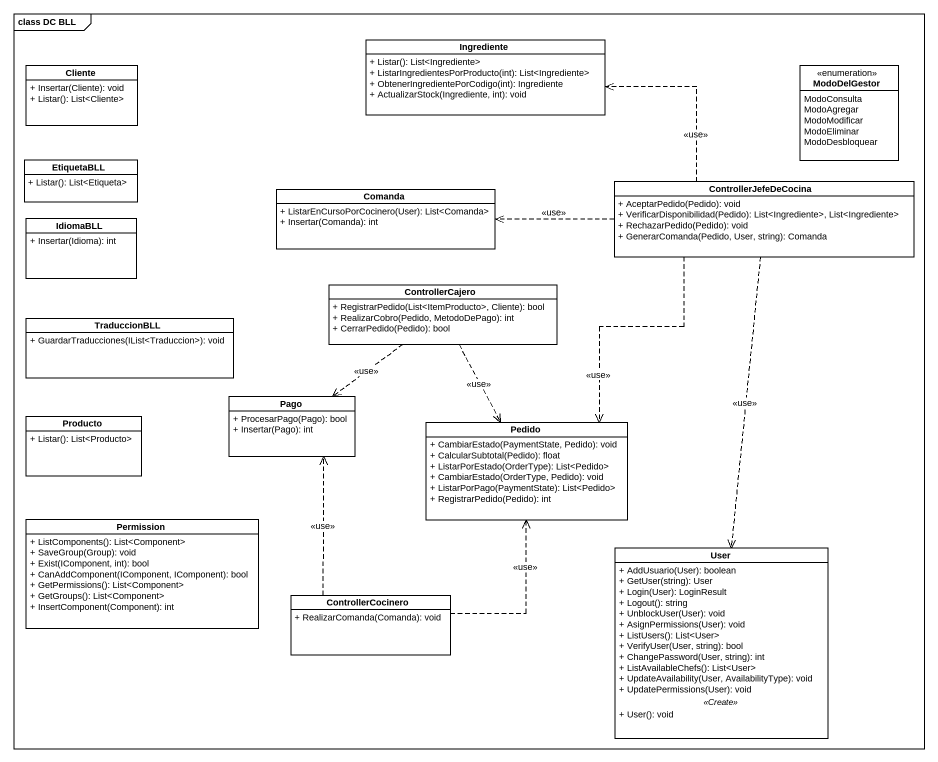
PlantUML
@startuml
mainframe class DC BLL
hide circle
hide empty members
skinparam classAttributeIconSize 0
class Cliente {
  + Insertar(Cliente): void
  + Listar(): List<Cliente>
}
class Ingrediente {
  + Listar(): List<Ingrediente>
  + ListarIngredientesPorProducto(int): List<Ingrediente>
  + ObtenerIngredientePorCodigo(int): Ingrediente
  + ActualizarStock(Ingrediente, int): void
}
enum ModoDelGestor {
  ModoConsulta
  ModoAgregar
  ModoModificar
  ModoEliminar
  ModoDesbloquear
}
class EtiquetaBLL {
  + Listar(): List<Etiqueta>
}
class ControllerJefeDeCocina {
  + AceptarPedido(Pedido): void
  + VerificarDisponibilidad(Pedido): List<Ingrediente>, List<Ingrediente>
  + RechazarPedido(Pedido): void
  + GenerarComanda(Pedido, User, string): Comanda
}
class IdiomaBLL {
  + Insertar(Idioma): int
}
class Comanda {
  + ListarEnCursoPorCocinero(User): List<Comanda>
  + Insertar(Comanda): int
}
class ControllerCajero {
  + RegistrarPedido(List<ItemProducto>, Cliente): bool
  + RealizarCobro(Pedido, MetodoDePago): int
  + CerrarPedido(Pedido): bool
}
class TraduccionBLL {
  + GuardarTraducciones(IList<Traduccion>): void
}
class Producto {
  + Listar(): List<Producto>
}
class Pago {
  + ProcesarPago(Pago): bool
  + Insertar(Pago): int
}
class Pedido {
  + CambiarEstado(PaymentState, Pedido): void
  + CalcularSubtotal(Pedido): float
  + ListarPorEstado(OrderType): List<Pedido>
  + CambiarEstado(OrderType, Pedido): void
  + ListarPorPago(PaymentState): List<Pedido>
  + RegistrarPedido(Pedido): int
}
class Permission {
  + ListComponents(): List<Component>
  + SaveGroup(Group): void
  + Exist(IComponent, int): bool
  + CanAddComponent(IComponent, IComponent): bool
  + GetPermissions(): List<Component>
  + GetGroups(): List<Component>
  + InsertComponent(Component): int
}
class User {
  + AddUsuario(User): boolean
  + GetUser(string): User
  + Login(User): LoginResult
  + Logout(): string
  + UnblockUser(User): void
  + AsignPermissions(User): void
  + ListUsers(): List<User>
  + VerifyUser(User, string): bool
  + ChangePassword(User, string): int
  + ListAvailableChefs(): List<User>
  + UpdateAvailability(User, AvailabilityType): void
  + UpdatePermissions(User): void
  .. <<Create>> ..
  + User(): void
}
class ControllerCocinero {
  + RealizarComanda(Comanda): void
}
ControllerJefeDeCocina .left.> Ingrediente : <<use>>
ControllerJefeDeCocina .left.> Comanda : <<use>>
ControllerJefeDeCocina ..> Pedido : <<use>>
ControllerJefeDeCocina ..> User : <<use>>
ControllerCajero ..> Pago : <<use>>
ControllerCajero ..> Pedido : <<use>>
ControllerCocinero .up.> Pago : <<use>>
ControllerCocinero .up.> Pedido : <<use>>
@enduml
